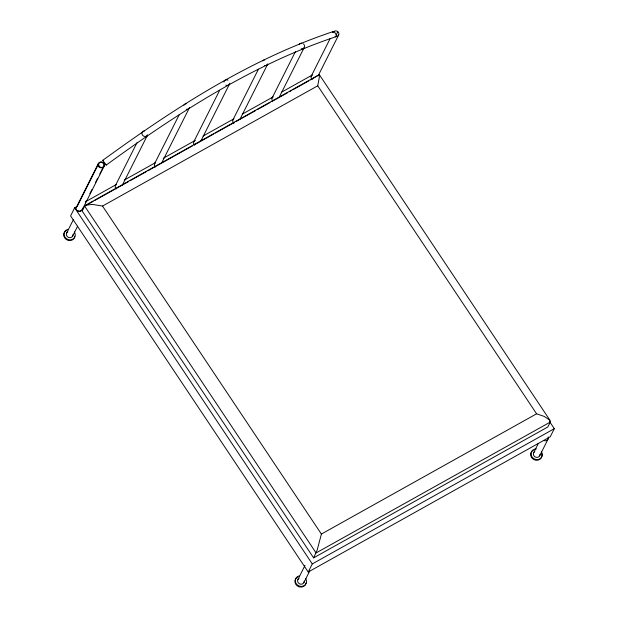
<?xml version="1.0" encoding="UTF-8"?>
<svg xmlns="http://www.w3.org/2000/svg" width="618" height="618" viewBox="0 0 618 618"><rect width="100%" height="100%" fill="white"/><g stroke="black" fill="none" stroke-linecap="round" stroke-linejoin="round"><path stroke-width="0.93" d="M332.569 32.661L333.032 31.626C335.064 31.881 336.71 34.623 336.138 36.562L335.86 36.756C252.152 64.712 177.103 113.527 106.18 165.106L102.804 160.278C173.905 108.583 249.124 59.652 333.032 31.626M549.889 420.163L544.211 416.416L536.602 413.805L317.729 85.802L319.251 77.706L319.282 74.67L85.732 205.176L84.651 206.118L82.179 211.039L313.612 557.861L547.811 426.992L550.29 422.071L549.889 420.163L319.406 74.77M85.732 205.176L92.484 204.419L102.526 206.064L321.399 534.06L317.134 550.229L313.612 557.861M336.231 35.126L337.752 31.603M77.072 206.451L74.654 207.802L70.583 215.898L308.22 572.021L550.236 436.779L554.307 428.683L549.495 421.461M76.277 207.409L98.231 163.762M77.296 206.227L98.818 163.43M66.69 232.947L73.357 219.691M85.608 202.21L86.466 200.502M89.911 193.658L92.059 189.378M95.504 182.526L97.659 178.254M99.807 173.975L103.252 167.123M82.318 209.587L104.264 165.941M72.623 236.146L77.621 226.203M115.45 185.516L136.987 142.688M122.186 185.462L147.609 134.925A2.997 2.75 26.7 0 1 142.542 135.211A2.997 2.75 26.7 0 1 144.504 130.869M154.616 163.631L179.228 114.685M161.792 162.704L189.432 107.748A2.997 2.75 26.7 0 1 186.319 109.239M193.782 141.746L219.367 90.869M200.966 140.804L229.154 84.751M232.947 119.861L258.424 69.201M240.124 118.934L267.764 63.978A2.997 2.75 26.7 0 1 264.651 65.469M272.113 97.976L295.427 51.611M279.29 97.049L303.901 48.111M311.279 76.084L330.221 38.432M318.455 75.172L338.679 34.948M297.922 579.475L305.006 565.385M308.22 572.021L312.291 563.925L554.307 428.683M303.855 582.674L309.688 571.078M533.705 452.654L538.286 443.546M539.638 455.86L547.973 439.29M319.282 74.67L310.429 79.946M86.01 201.46L116.207 184.581M124.257 180.085L155.373 162.696M163.206 158.324L195.381 140.34M203.113 136.022L233.72 118.919M242.202 114.175L272.886 97.034M281.29 92.337L312.051 75.149M93.079 201.406L84.651 206.118L316.092 552.94L550.29 422.071M94.763 200.464L128.459 181.638M130.143 180.695L146.149 171.75M147.833 170.807L192.484 145.856M194.168 144.913L213.55 134.091M215.234 133.148L234.608 122.318M236.292 121.375L255.667 110.552M257.358 109.61L269.989 102.549M271.681 101.607L287.687 92.661M289.371 91.719L291.055 90.776M292.739 89.834L308.745 80.888M102.526 206.064L317.729 85.802M321.399 534.06L536.602 413.805M102.804 160.278L103.399 160.719M335.86 36.756L335.049 36.609M74.654 207.802L312.291 563.925M105.778 164.133L106.18 165.106M312.206 79.436A2.997 2.75 26.7 0 1 312.214 75.002M333.233 32.437A2.997 2.75 26.7 0 1 336.849 31.093A2.997 2.75 26.7 0 1 338.834 34.5A2.997 2.75 26.7 0 1 335.566 36.439M82.518 208.166A2.997 2.75 26.7 0 1 79.204 211.078M78.455 210.838A2.997 2.75 26.7 0 1 77.791 210.429M81.73 209.911A2.997 2.75 26.7 0 1 77.204 210.753A2.997 2.75 26.7 0 1 77.211 206.319M304.334 45.114A2.997 2.75 26.7 0 1 301.221 48.745M299.266 44.141A2.997 2.75 26.7 0 1 302.001 43.26M303.407 43.909A2.997 2.75 26.7 0 1 303.956 44.457M272.499 100.765A2.997 2.75 26.7 0 1 273.048 96.887M233.874 123.206A2.997 2.75 26.7 0 1 233.882 118.772M262.696 60.865A2.997 2.75 26.7 0 1 264.659 59.931M229.788 83.198A2.997 2.75 26.7 0 1 225.732 85.145M223.94 82.07A2.997 2.75 26.7 0 1 227.996 80.131M194.709 145.091A2.997 2.75 26.7 0 1 194.168 141.143M183.979 105.245A2.997 2.75 26.7 0 1 186.327 103.7M155.543 166.984A2.997 2.75 26.7 0 1 155.543 162.549M116.369 188.869A2.997 2.75 26.7 0 1 116.377 184.434M548.151 436.903A3.368 3.09 26.7 0 1 543.523 440.395M541.669 453.604A5.724 5.245 26.7 0 1 538.572 459.977A5.724 5.245 26.7 0 1 531.372 457.15A5.724 5.245 26.7 0 1 533.218 450.283M541.368 451.634A5.724 5.245 26.7 0 1 538.911 459.298A5.724 5.245 26.7 0 1 531.186 455.134A5.724 5.245 26.7 0 1 536.324 448.915M539.977 454.292A3.368 3.09 26.7 0 1 535.188 456.965A3.368 3.09 26.7 0 1 534.84 451.519M306.064 583.191A5.724 5.245 26.7 0 1 297.397 585.964A5.724 5.245 26.7 0 1 297.443 577.096M305.593 578.448A5.724 5.245 26.7 0 1 303.577 585.941A5.724 5.245 26.7 0 1 295.721 582.851A5.724 5.245 26.7 0 1 299.104 575.899M304.203 581.105A3.368 3.09 26.7 0 1 299.413 583.786A3.368 3.09 26.7 0 1 299.058 578.332M74.832 236.663A5.724 5.245 26.7 0 1 66.165 239.436A5.724 5.245 26.7 0 1 66.203 230.576M74.353 231.92A5.724 5.245 26.7 0 1 72.345 239.413A5.724 5.245 26.7 0 1 64.488 236.323A5.724 5.245 26.7 0 1 67.872 229.371M72.963 234.577A3.368 3.09 26.7 0 1 68.173 237.258A3.368 3.09 26.7 0 1 67.825 231.804M98.81 165.57A2.997 2.75 26.7 0 0 103.878 166.551A2.997 2.75 26.7 0 0 101.931 161.947A2.997 2.75 26.7 0 0 98.81 165.57M98.231 165.902A2.997 2.75 26.7 0 0 103.299 166.875A2.997 2.75 26.7 0 0 101.344 162.271A2.997 2.75 26.7 0 0 98.231 165.902"/></g></svg>
